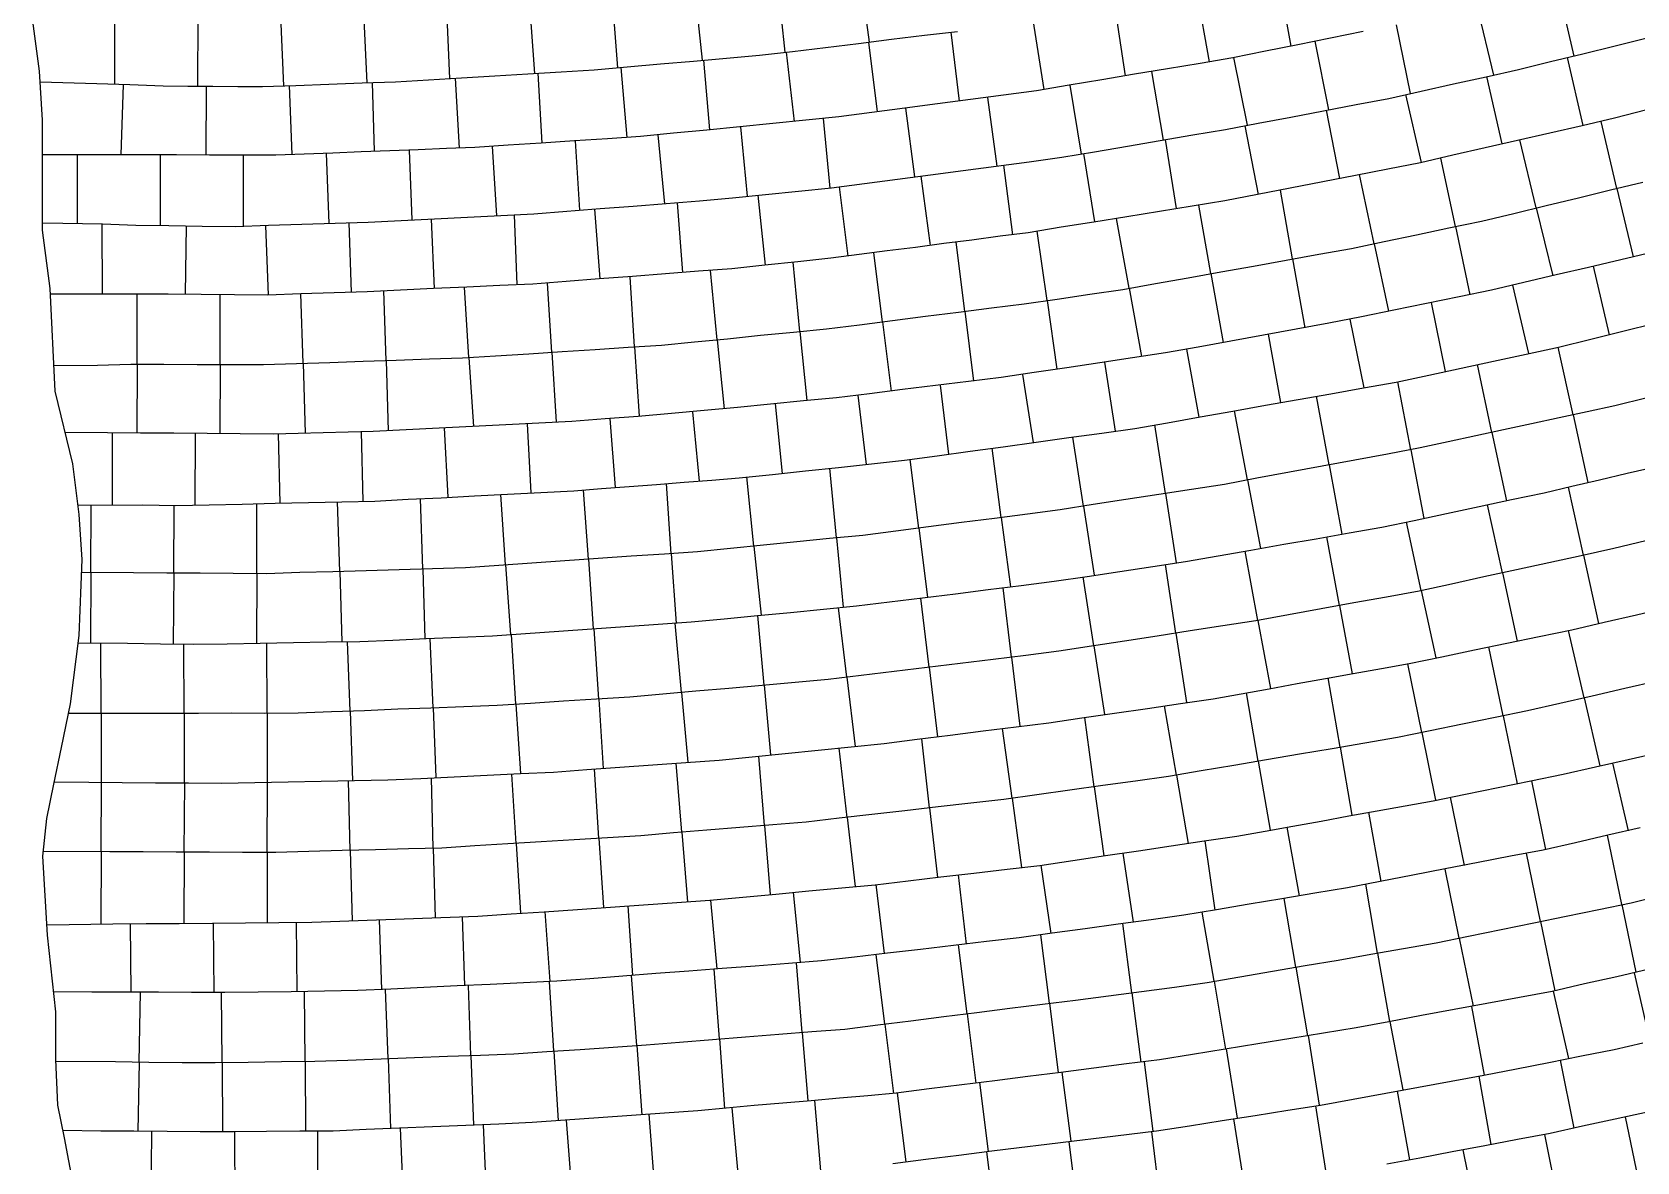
# Model space of a CAD drawing. Extents: x 720124 to 720679, y 1579628 to 1580856.
# Drawn here: x 720171.5 to 720268.1, y 1580254.6 to 1580322.6 of the extents above; entities that cross this region are included whole.
import ezdxf

# ---------------------------------------------------------------- set-up
doc = ezdxf.new("R2010")
doc.units = 0
doc.layers.add('10016_0502_PANTES', color=7, linetype='Continuous')
doc.layers.add('AGROCAD PLL', color=7, linetype='Continuous')
doc.layers.add('GT01-0010016-0502', color=30, linetype='Continuous', lineweight=25)

msp = doc.modelspace()

# ---------------------------------------------------------------- linework, layer by layer
at = {"layer": '10016_0502_PANTES'}
msp.add_lwpolyline([(720173.945, 1580253.29), (720173.428, 1580256.045), (720173.033, 1580258.02), (720172.903, 1580260.762), (720172.903, 1580263.638), (720172.408, 1580268.259), (720172.128, 1580273.021), (720172.365, 1580275.272), (720172.778, 1580277.341), (720173.255, 1580279.563), (720173.779, 1580282.184), (720174.316, 1580286.304), (720174.499, 1580290.875), (720174.305, 1580293.59), (720173.926, 1580296.623), (720172.868, 1580301.005), (720172.566, 1580307.191), (720172.109, 1580310.697), (720172.109, 1580313.483), (720172.109, 1580317.321), (720171.925, 1580320.267), (720171.474, 1580323.574)], dxfattribs=at)
at = {"layer": 'AGROCAD PLL', "color": 3, "true_color": 0x00ff00}
for points in [[(720216.369, 1580325.613), (720216.805, 1580321.404)], [(720221.338, 1580326.171), (720221.884, 1580322.019)], [(720246.542, 1580325.879), (720247.296, 1580321.777)], [(720206.415, 1580324.669), (720206.731, 1580320.47)], [(720211.396, 1580325.099), (720211.826, 1580320.923)], [(720241.622, 1580324.989), (720242.382, 1580320.832)], [(720263.391, 1580325.274), (720264.333, 1580321.182)], [(720181.447, 1580323.586), (720181.437, 1580319.367)], [(720186.446, 1580323.588), (720186.616, 1580319.389)], [(720191.441, 1580323.803), (720191.639, 1580319.571)], [(720196.437, 1580324.025), (720196.606, 1580319.826)], [(720201.429, 1580324.293), (720201.742, 1580320.138)], [(720236.699, 1580324.112), (720237.315, 1580319.985)], [(720258.525, 1580324.125), (720259.495, 1580320.034)], [(720226.812, 1580322.619), (720227.312, 1580318.466)], [(720231.757, 1580323.357), (720232.406, 1580319.162)], [(720253.642, 1580323.05), (720254.471, 1580318.922)], [(720221.848, 1580322.015), (720222.377, 1580317.817)], [(720248.74, 1580322.067), (720249.566, 1580317.95)], [(720211.909, 1580320.93), (720212.271, 1580316.739)], [(720216.885, 1580321.414), (720217.386, 1580317.247)], [(720243.838, 1580321.083), (720244.655, 1580317.01)], [(720264.901, 1580317), (720263.959, 1580321.092)], [(720196.949, 1580319.846), (720197.196, 1580315.643)], [(720201.94, 1580320.15), (720202.187, 1580315.942)], [(720206.928, 1580320.487), (720207.292, 1580316.276)], [(720238.907, 1580320.252), (720239.593, 1580316.119)], [(720260.026, 1580315.889), (720259.092, 1580319.946)], [(720186.96, 1580319.402), (720187.112, 1580315.251)], [(720229.031, 1580318.692), (720229.575, 1580314.557)], [(720233.977, 1580319.423), (720234.664, 1580315.279)], [(720255.153, 1580314.768), (720254.21, 1580318.864)], [(720224.074, 1580318.04), (720224.618, 1580313.899)], [(720250.246, 1580313.809), (720249.443, 1580317.927)], [(720214.138, 1580316.922), (720214.547, 1580312.741)], [(720219.113, 1580317.419), (720219.524, 1580313.227)], [(720245.338, 1580312.853), (720244.536, 1580316.987)], [(720266.934, 1580313.208), (720265.981, 1580317.249)], [(720199.185, 1580315.749), (720199.454, 1580311.567)], [(720204.175, 1580316.069), (720204.443, 1580311.896)], [(720209.161, 1580316.436), (720209.568, 1580312.289)], [(720240.413, 1580311.994), (720239.747, 1580316.146)], [(720262.074, 1580312.033), (720261.079, 1580316.131)], [(720179.197, 1580315.227), (720179.187, 1580310.979)], [(720189.195, 1580315.328), (720189.341, 1580311.103)], [(720194.191, 1580315.523), (720194.337, 1580311.313)], [(720235.478, 1580311.193), (720234.822, 1580315.305)], [(720257.202, 1580310.912), (720256.327, 1580315.038)], [(720225.579, 1580309.782), (720225.027, 1580313.955)], [(720230.538, 1580310.423), (720230.011, 1580314.614)], [(720252.309, 1580309.884), (720251.428, 1580314.039)], [(720215.651, 1580308.592), (720215.216, 1580312.806)], [(720220.621, 1580309.14), (720220.098, 1580313.299)], [(720247.394, 1580308.964), (720246.66, 1580313.11)], [(720266.934, 1580313.208), (720267.907, 1580309.083)], [(720266.934, 1580313.208), (720267.907, 1580309.083)], [(720205.686, 1580307.762), (720205.369, 1580311.971)], [(720210.671, 1580308.148), (720210.354, 1580312.352)], [(720242.473, 1580308.079), (720241.742, 1580312.207)], [(720262.074, 1580312.033), (720263.066, 1580307.95)], [(720262.074, 1580312.033), (720263.066, 1580307.95)], [(720175.713, 1580306.841), (720175.699, 1580311.081)], [(720185.712, 1580306.787), (720185.559, 1580310.985)], [(720190.709, 1580306.964), (720190.58, 1580311.146)], [(720195.704, 1580307.185), (720195.528, 1580311.369)], [(720200.699, 1580307.406), (720200.522, 1580311.623)], [(720257.202, 1580310.912), (720258.072, 1580306.808)], [(720257.202, 1580310.912), (720258.072, 1580306.808)], [(720227.648, 1580305.816), (720227.124, 1580309.981)], [(720232.606, 1580306.464), (720232.009, 1580310.629)], [(720222.689, 1580305.18), (720222.168, 1580309.341)], [(720247.394, 1580308.964), (720248.128, 1580304.824)], [(720247.394, 1580308.964), (720248.128, 1580304.824)], [(720252.309, 1580309.884), (720253.17, 1580305.819)], [(720252.309, 1580309.884), (720253.17, 1580305.819)], [(720212.748, 1580304.103), (720212.341, 1580308.274)], [(720217.723, 1580304.6), (720217.315, 1580308.764)], [(720242.473, 1580308.079), (720243.208, 1580303.934)], [(720242.473, 1580308.079), (720243.208, 1580303.934)], [(720265.506, 1580308.524), (720266.459, 1580304.406)], [(720192.791, 1580302.85), (720192.662, 1580307.04)], [(720197.788, 1580303.029), (720197.516, 1580307.261)], [(720202.778, 1580303.349), (720202.511, 1580307.516)], [(720207.767, 1580303.67), (720207.496, 1580307.898)], [(720237.552, 1580307.198), (720238.301, 1580303.096)], [(720237.552, 1580307.198), (720238.301, 1580303.096)], [(720260.64, 1580307.377), (720261.614, 1580303.269)], [(720177.795, 1580302.628), (720177.805, 1580306.848)], [(720182.795, 1580302.617), (720182.805, 1580306.819)], [(720187.794, 1580302.685), (720187.665, 1580306.858)], [(720232.606, 1580306.464), (720233.2, 1580302.326)], [(720232.606, 1580306.464), (720233.2, 1580302.326)], [(720255.749, 1580306.338), (720256.584, 1580302.182)], [(720222.689, 1580305.18), (720223.211, 1580301.014)], [(720222.689, 1580305.18), (720223.211, 1580301.014)], [(720227.648, 1580305.816), (720228.177, 1580301.616)], [(720227.648, 1580305.816), (720228.177, 1580301.616)], [(720250.849, 1580305.344), (720251.68, 1580301.204)], [(720250.849, 1580305.344), (720251.68, 1580301.204)], [(720212.748, 1580304.103), (720213.153, 1580299.95)], [(720212.748, 1580304.103), (720213.153, 1580299.95)], [(720217.723, 1580304.6), (720218.131, 1580300.437)], [(720217.723, 1580304.6), (720218.131, 1580300.437)], [(720245.934, 1580304.431), (720246.667, 1580300.314)], [(720202.778, 1580303.349), (720203.047, 1580299.133)], [(720202.778, 1580303.349), (720203.047, 1580299.133)], [(720207.767, 1580303.67), (720208.036, 1580299.493)], [(720207.767, 1580303.67), (720208.036, 1580299.493)], [(720241.014, 1580303.536), (720241.744, 1580299.44)], [(720264.288, 1580299.584), (720263.393, 1580303.658)], [(720264.288, 1580299.584), (720263.393, 1580303.658)], [(720182.795, 1580302.617), (720182.786, 1580298.447)], [(720182.795, 1580302.617), (720182.786, 1580298.447)], [(720187.794, 1580302.685), (720187.925, 1580298.467)], [(720187.794, 1580302.685), (720187.925, 1580298.467)], [(720192.791, 1580302.85), (720192.922, 1580298.623)], [(720192.791, 1580302.85), (720192.922, 1580298.623)], [(720197.788, 1580303.029), (720198.054, 1580298.884)], [(720197.788, 1580303.029), (720198.054, 1580298.884)], [(720236.076, 1580302.755), (720236.719, 1580298.596)], [(720259.402, 1580298.524), (720258.527, 1580302.607)], [(720259.402, 1580298.524), (720258.527, 1580302.607)], [(720226.173, 1580301.375), (720226.675, 1580297.206)], [(720254.511, 1580297.483), (720253.737, 1580301.571)], [(720254.511, 1580297.483), (720253.737, 1580301.571)], [(720216.237, 1580300.252), (720216.646, 1580296.057)], [(720221.21, 1580300.766), (720221.713, 1580296.592)], [(720249.595, 1580296.574), (720248.837, 1580300.698)], [(720249.595, 1580296.574), (720248.837, 1580300.698)], [(720206.277, 1580299.361), (720206.59, 1580295.205)], [(720211.26, 1580299.769), (720211.646, 1580295.597)], [(720244.679, 1580295.658), (720243.891, 1580299.822)], [(720244.679, 1580295.658), (720243.891, 1580299.822)], [(720264.288, 1580299.584), (720265.183, 1580295.507)], [(720186.301, 1580298.429), (720186.399, 1580294.267)], [(720191.3, 1580298.557), (720191.398, 1580294.374)], [(720196.294, 1580298.791), (720196.515, 1580294.614)], [(720201.288, 1580299.045), (720201.509, 1580294.879)], [(720239.746, 1580294.849), (720239.108, 1580298.973)], [(720239.746, 1580294.849), (720239.108, 1580298.973)], [(720259.402, 1580298.524), (720260.283, 1580294.409)], [(720229.852, 1580293.402), (720229.304, 1580297.567)], [(720229.852, 1580293.402), (720229.304, 1580297.567)], [(720234.804, 1580294.086), (720234.161, 1580298.244)], [(720234.804, 1580294.086), (720234.161, 1580298.244)], [(720254.511, 1580297.483), (720255.294, 1580293.348)], [(720224.893, 1580292.764), (720224.373, 1580296.89)], [(720224.893, 1580292.764), (720224.373, 1580296.89)], [(720249.595, 1580296.574), (720250.362, 1580292.396)], [(720209.974, 1580291.221), (720209.68, 1580295.442)], [(720209.974, 1580291.221), (720209.68, 1580295.442)], [(720214.953, 1580291.672), (720214.522, 1580295.838)], [(720214.953, 1580291.672), (720214.522, 1580295.838)], [(720219.928, 1580292.172), (720219.519, 1580296.362)], [(720219.928, 1580292.172), (720219.519, 1580296.362)], [(720244.679, 1580295.658), (720245.46, 1580291.537)], [(720195.004, 1580290.298), (720194.873, 1580294.534)], [(720195.004, 1580290.298), (720194.873, 1580294.534)], [(720199.997, 1580290.547), (720199.701, 1580294.783)], [(720199.997, 1580290.547), (720199.701, 1580294.783)], [(720204.986, 1580290.884), (720204.694, 1580295.055)], [(720204.986, 1580290.884), (720204.694, 1580295.055)], [(720239.746, 1580294.849), (720240.393, 1580290.663)], [(720264.917, 1580291.131), (720264.024, 1580295.235)], [(720264.917, 1580291.131), (720264.024, 1580295.235)], [(720185.008, 1580290.02), (720185.018, 1580294.234)], [(720185.008, 1580290.02), (720185.018, 1580294.234)], [(720190.006, 1580290.144), (720189.877, 1580294.336)], [(720190.006, 1580290.144), (720189.877, 1580294.336)], [(720234.804, 1580294.086), (720235.449, 1580289.92)], [(720260.033, 1580290.064), (720259.14, 1580294.165)], [(720260.033, 1580290.064), (720259.14, 1580294.165)], [(720224.893, 1580292.764), (720225.417, 1580288.602)], [(720229.852, 1580293.402), (720230.4, 1580289.23)], [(720255.148, 1580288.998), (720254.249, 1580293.128)], [(720255.148, 1580288.998), (720254.249, 1580293.128)], [(720214.953, 1580291.672), (720215.383, 1580287.521)], [(720219.928, 1580292.172), (720220.336, 1580287.996)], [(720250.228, 1580288.103), (720249.469, 1580292.238)], [(720250.228, 1580288.103), (720249.469, 1580292.238)], [(720204.986, 1580290.884), (720205.278, 1580286.7)], [(720209.974, 1580291.221), (720210.266, 1580287.048)], [(720245.31, 1580287.203), (720244.547, 1580291.376)], [(720245.31, 1580287.203), (720244.547, 1580291.376)], [(720264.917, 1580291.131), (720265.814, 1580287.014)], [(720175.009, 1580290.084), (720174.986, 1580285.844)], [(720185.008, 1580290.02), (720184.999, 1580285.839)], [(720190.006, 1580290.144), (720190.137, 1580285.924)], [(720195.004, 1580290.298), (720195.134, 1580286.104)], [(720199.997, 1580290.547), (720200.29, 1580286.351)], [(720235.428, 1580285.673), (720234.789, 1580289.822)], [(720235.428, 1580285.673), (720234.789, 1580289.822)], [(720240.369, 1580286.435), (720239.734, 1580290.561)], [(720240.369, 1580286.435), (720239.734, 1580290.561)], [(720260.033, 1580290.064), (720260.927, 1580285.957)], [(720230.475, 1580284.994), (720229.971, 1580289.175)], [(720230.475, 1580284.994), (720229.971, 1580289.175)], [(720220.549, 1580283.778), (720220.045, 1580287.967)], [(720220.549, 1580283.778), (720220.045, 1580287.967)], [(720225.512, 1580284.385), (720225.01, 1580288.551)], [(720225.512, 1580284.385), (720225.01, 1580288.551)], [(720250.228, 1580288.103), (720250.983, 1580283.997)], [(720205.608, 1580282.466), (720205.335, 1580286.704)], [(720205.608, 1580282.466), (720205.335, 1580286.704)], [(720210.592, 1580282.862), (720210.205, 1580287.043)], [(720210.592, 1580282.862), (720210.205, 1580287.043)], [(720215.572, 1580283.299), (720215.184, 1580287.503)], [(720215.572, 1580283.299), (720215.184, 1580287.503)], [(720245.31, 1580287.203), (720246.059, 1580283.104)], [(720175.629, 1580281.597), (720175.616, 1580285.843)], [(720175.629, 1580281.597), (720175.616, 1580285.843)], [(720180.629, 1580281.602), (720180.615, 1580285.783)], [(720180.629, 1580281.602), (720180.615, 1580285.783)], [(720185.629, 1580281.607), (720185.615, 1580285.849)], [(720185.629, 1580281.607), (720185.615, 1580285.849)], [(720190.626, 1580281.738), (720190.473, 1580285.929)], [(720190.626, 1580281.738), (720190.473, 1580285.929)], [(720195.623, 1580281.933), (720195.447, 1580286.118)], [(720195.623, 1580281.933), (720195.447, 1580286.118)], [(720200.617, 1580282.156), (720200.347, 1580286.355)], [(720200.617, 1580282.156), (720200.347, 1580286.355)], [(720240.369, 1580286.435), (720241.013, 1580282.255)], [(720264.959, 1580282.54), (720264.025, 1580286.597)], [(720264.959, 1580282.54), (720264.025, 1580286.597)], [(720230.475, 1580284.994), (720230.976, 1580280.828)], [(720235.428, 1580285.673), (720236.065, 1580281.534)], [(720260.079, 1580281.451), (720259.222, 1580285.604)], [(720260.079, 1580281.451), (720259.222, 1580285.604)], [(720225.512, 1580284.385), (720226.015, 1580280.204)], [(720255.18, 1580280.452), (720254.347, 1580284.6)], [(720255.18, 1580280.452), (720254.347, 1580284.6)], [(720210.592, 1580282.862), (720210.98, 1580278.662)], [(720215.572, 1580283.299), (720215.96, 1580279.108)], [(720220.549, 1580283.778), (720221.05, 1580279.616)], [(720245.329, 1580278.731), (720244.624, 1580282.845)], [(720245.329, 1580278.731), (720244.624, 1580282.845)], [(720250.259, 1580279.566), (720249.544, 1580283.738)], [(720250.259, 1580279.566), (720249.544, 1580283.738)], [(720195.623, 1580281.933), (720195.799, 1580277.738)], [(720200.617, 1580282.156), (720200.886, 1580277.979)], [(720200.617, 1580282.156), (720200.886, 1580277.979)], [(720205.608, 1580282.466), (720205.876, 1580278.294)], [(720240.401, 1580277.886), (720239.685, 1580282.06)], [(720240.401, 1580277.886), (720239.685, 1580282.06)], [(720264.959, 1580282.54), (720265.902, 1580278.441)], [(720180.629, 1580281.602), (720180.642, 1580277.428)], [(720190.626, 1580281.738), (720190.779, 1580277.557)], [(720235.45, 1580277.189), (720234.879, 1580281.357)], [(720235.45, 1580277.189), (720234.879, 1580281.357)], [(720260.079, 1580281.451), (720260.92, 1580277.376)], [(720225.532, 1580275.918), (720225.057, 1580280.083)], [(720225.532, 1580275.918), (720225.057, 1580280.083)], [(720230.498, 1580276.499), (720229.923, 1580280.696)], [(720230.498, 1580276.499), (720229.923, 1580280.696)], [(720255.18, 1580280.452), (720255.997, 1580276.378)], [(720215.589, 1580274.862), (720215.251, 1580279.038)], [(720215.589, 1580274.862), (720215.251, 1580279.038)], [(720220.565, 1580275.349), (720220.086, 1580279.522)], [(720220.565, 1580275.349), (720220.086, 1580279.522)], [(720250.259, 1580279.566), (720250.962, 1580275.471)], [(720205.62, 1580274.086), (720205.352, 1580278.258)], [(720205.62, 1580274.086), (720205.352, 1580278.258)], [(720210.606, 1580274.448), (720210.27, 1580278.609)], [(720210.606, 1580274.448), (720210.27, 1580278.609)], [(720245.329, 1580278.731), (720246.042, 1580274.577)], [(720266.671, 1580278.618), (720267.608, 1580274.546)], [(720175.642, 1580273.271), (720175.663, 1580277.457)], [(720175.642, 1580273.271), (720175.663, 1580277.457)], [(720180.642, 1580273.256), (720180.674, 1580277.428)], [(720180.642, 1580273.256), (720180.674, 1580277.428)], [(720185.642, 1580273.236), (720185.651, 1580277.462)], [(720185.642, 1580273.236), (720185.651, 1580277.462)], [(720190.64, 1580273.36), (720190.534, 1580277.552)], [(720190.64, 1580273.36), (720190.534, 1580277.552)], [(720195.638, 1580273.487), (720195.531, 1580277.725)], [(720195.638, 1580273.487), (720195.531, 1580277.725)], [(720200.63, 1580273.777), (720200.361, 1580277.954)], [(720200.63, 1580273.777), (720200.361, 1580277.954)], [(720235.45, 1580277.189), (720236.021, 1580273.027)], [(720240.401, 1580277.886), (720241.105, 1580273.782)], [(720261.786, 1580277.55), (720262.641, 1580273.41)], [(720230.498, 1580276.499), (720231.07, 1580272.328)], [(720256.885, 1580276.561), (720257.731, 1580272.459)], [(720220.565, 1580275.349), (720221.043, 1580271.184)], [(720225.532, 1580275.918), (720226.01, 1580271.737)], [(720251.969, 1580275.651), (720252.713, 1580271.492)], [(720210.606, 1580274.448), (720210.944, 1580270.272)], [(720215.589, 1580274.862), (720215.926, 1580270.701)], [(720247.049, 1580274.758), (720247.794, 1580270.62)], [(720185.642, 1580273.236), (720185.632, 1580269.014)], [(720190.64, 1580273.36), (720190.747, 1580269.123)], [(720195.638, 1580273.487), (720195.745, 1580269.3)], [(720200.63, 1580273.777), (720200.9, 1580269.571)], [(720205.62, 1580274.086), (720205.888, 1580269.919)], [(720237.173, 1580273.197), (720237.79, 1580269.035)], [(720242.119, 1580273.932), (720242.716, 1580269.766)], [(720262.335, 1580269.084), (720261.488, 1580273.186)], [(720232.227, 1580272.462), (720232.839, 1580268.356)], [(720222.295, 1580271.3), (720222.795, 1580267.15)], [(720227.261, 1580271.881), (720227.739, 1580267.722)], [(720252.519, 1580267.179), (720251.81, 1580271.316)], [(720212.339, 1580270.371), (720212.72, 1580266.221)], [(720217.317, 1580270.835), (720217.731, 1580266.61)], [(720247.593, 1580266.323), (720246.882, 1580270.468)], [(720202.363, 1580269.673), (720202.657, 1580265.462)], [(720207.351, 1580270.021), (720207.643, 1580265.83)], [(720242.665, 1580265.478), (720241.951, 1580269.639)], [(720267.231, 1580270.096), (720268.077, 1580266.02)], [(720267.231, 1580270.096), (720268.077, 1580266.02)], [(720182.379, 1580268.985), (720182.416, 1580264.799)], [(720187.379, 1580269.029), (720187.416, 1580264.859)], [(720192.377, 1580269.181), (720192.525, 1580264.983)], [(720237.713, 1580264.786), (720237.166, 1580268.95)], [(720227.793, 1580263.529), (720227.272, 1580267.665)], [(720232.754, 1580264.153), (720232.235, 1580268.273)], [(720257.438, 1580268.073), (720258.281, 1580263.988)], [(720257.438, 1580268.073), (720258.281, 1580263.988)], [(720217.858, 1580262.405), (720217.519, 1580266.594)], [(720222.832, 1580262.905), (720222.307, 1580267.091)], [(720252.519, 1580267.179), (720253.227, 1580263.05)], [(720252.519, 1580267.179), (720253.227, 1580263.05)], [(720202.901, 1580261.276), (720202.632, 1580265.461)], [(720207.89, 1580261.613), (720207.572, 1580265.824)], [(720212.874, 1580262.01), (720212.558, 1580266.209)], [(720247.593, 1580266.323), (720248.3, 1580262.204)], [(720247.593, 1580266.323), (720248.3, 1580262.204)], [(720267.964, 1580265.994), (720268.912, 1580261.874)], [(720177.916, 1580260.618), (720177.995, 1580264.82)], [(720182.915, 1580260.601), (720182.878, 1580264.798)], [(720187.915, 1580260.656), (720187.878, 1580264.866)], [(720192.912, 1580260.834), (720192.76, 1580264.993)], [(720197.908, 1580261.016), (720197.754, 1580265.229)], [(720237.713, 1580264.786), (720238.262, 1580260.613)], [(720237.713, 1580264.786), (720238.262, 1580260.613)], [(720263.089, 1580264.883), (720264.021, 1580260.833)], [(720227.793, 1580263.529), (720228.319, 1580259.35)], [(720227.793, 1580263.529), (720228.319, 1580259.35)], [(720232.754, 1580264.153), (720233.28, 1580259.975)], [(720232.754, 1580264.153), (720233.28, 1580259.975)], [(720258.173, 1580263.968), (720258.935, 1580259.823)], [(720222.832, 1580262.905), (720223.355, 1580258.73)], [(720222.832, 1580262.905), (720223.355, 1580258.73)], [(720253.257, 1580263.056), (720254.037, 1580258.937)], [(720207.89, 1580261.613), (720208.204, 1580257.446)], [(720207.89, 1580261.613), (720208.204, 1580257.446)], [(720212.874, 1580262.01), (720213.189, 1580257.829)], [(720212.874, 1580262.01), (720213.189, 1580257.829)], [(720248.329, 1580262.209), (720249.001, 1580258.017)], [(720177.916, 1580260.618), (720177.837, 1580256.447)], [(720177.916, 1580260.618), (720177.837, 1580256.447)], [(720187.915, 1580260.656), (720187.952, 1580256.46)], [(720187.915, 1580260.656), (720187.952, 1580256.46)], [(720192.912, 1580260.834), (720193.065, 1580256.611)], [(720192.912, 1580260.834), (720193.065, 1580256.611)], [(720197.908, 1580261.016), (720198.062, 1580256.821)], [(720197.908, 1580261.016), (720198.062, 1580256.821)], [(720202.901, 1580261.276), (720203.171, 1580257.08)], [(720202.901, 1580261.276), (720203.171, 1580257.08)], [(720238.454, 1580260.638), (720238.983, 1580256.443)], [(720243.394, 1580261.407), (720244.063, 1580257.237)], [(720263.514, 1580260.731), (720264.336, 1580256.635)], [(720182.915, 1580260.601), (720182.952, 1580256.418)], [(720182.915, 1580260.601), (720182.952, 1580256.418)], [(720233.495, 1580260.002), (720234.041, 1580255.849)], [(720258.608, 1580259.765), (720259.341, 1580255.651)], [(720223.573, 1580258.752), (720224.095, 1580254.612)], [(720228.534, 1580259.377), (720229.056, 1580255.237)], [(720253.688, 1580258.873), (720254.447, 1580254.725)], [(720213.613, 1580257.868), (720214.002, 1580253.691)], [(720218.593, 1580258.308), (720218.96, 1580254.075)], [(720248.769, 1580257.981), (720249.412, 1580253.822)], [(720198.649, 1580256.846), (720198.826, 1580252.637)], [(720203.641, 1580257.113), (720203.956, 1580252.935)], [(720208.628, 1580257.478), (720208.943, 1580253.295)], [(720243.83, 1580257.2), (720244.493, 1580253.046)], [(720268.313, 1580253.165), (720267.457, 1580257.313)], [(720183.657, 1580256.425), (720183.694, 1580252.209)], [(720188.657, 1580256.463), (720188.671, 1580252.27)], [(720193.653, 1580256.636), (720193.832, 1580252.398)], [(720233.926, 1580255.835), (720234.441, 1580251.642)], [(720238.89, 1580256.432), (720239.395, 1580252.293)], [(720263.414, 1580252.168), (720262.591, 1580256.265)], [(720228.963, 1580255.226), (720229.492, 1580251.027)], [(720258.513, 1580251.173), (720257.678, 1580255.336)]]:
    msp.add_lwpolyline(points, dxfattribs=at)
at = {"layer": 'AGROCAD PLL', "color": 5, "true_color": 0x0000ff}
for points in [[(720176.447, 1580323.608), (720176.437, 1580319.494)], [(720191.957, 1580319.581), (720192.085, 1580315.444)], [(720181.961, 1580319.364), (720181.937, 1580315.221)], [(720174.197, 1580315.228), (720174.187, 1580311.109)], [(720180.713, 1580306.84), (720180.768, 1580310.958)], [(720177.795, 1580302.628), (720177.786, 1580298.485)], [(720177.795, 1580302.628), (720177.786, 1580298.485)], [(720231.131, 1580302.015), (720231.762, 1580297.914)], [(720175.009, 1580290.084), (720175.03, 1580294.151)], [(720175.009, 1580290.084), (720175.03, 1580294.151)], [(720180.008, 1580290.051), (720180.04, 1580294.122)], [(720180.008, 1580290.051), (720180.04, 1580294.122)], [(720255.148, 1580288.998), (720256.03, 1580284.945)], [(720175.629, 1580281.597), (720175.641, 1580277.457)], [(720185.629, 1580281.607), (720185.642, 1580277.462)], [(720197.373, 1580269.357), (720197.519, 1580265.218)], [(720177.379, 1580268.941), (720177.416, 1580264.821)], [(720242.665, 1580265.478), (720243.364, 1580261.402)], [(720242.665, 1580265.478), (720243.364, 1580261.402)], [(720217.858, 1580262.405), (720218.193, 1580258.273)], [(720217.858, 1580262.405), (720218.193, 1580258.273)]]:
    msp.add_lwpolyline(points, dxfattribs=at)
at = {"layer": 'AGROCAD PLL', "color": 1, "true_color": 0xff0000}
for points in [[(720176.963, 1580319.476), (720176.812, 1580315.225)], [(720184.197, 1580315.216), (720184.187, 1580310.935)], [(720237.552, 1580307.198), (720236.783, 1580311.402)], [(720176.302, 1580298.488), (720176.292, 1580294.158)], [(720181.302, 1580298.459), (720181.268, 1580294.149)], [(720180.008, 1580290.051), (720179.975, 1580285.791)], [(720267.231, 1580270.096), (720266.366, 1580274.267)], [(720175.642, 1580273.271), (720175.62, 1580268.924)], [(720180.642, 1580273.256), (720180.608, 1580268.97)], [(720257.438, 1580268.073), (720256.579, 1580272.236)], [(720262.335, 1580269.084), (720263.197, 1580264.908)], [(720262.335, 1580269.084), (720263.197, 1580264.908)], [(720178.657, 1580256.441), (720178.624, 1580252.181)]]:
    msp.add_lwpolyline(points, dxfattribs=at)
at = {"layer": 'GT01-0010016-0502'}
for points in [[(720171.966, 1580319.635), (720175.366, 1580319.532), (720177.364, 1580319.461), (720179.361, 1580319.379), (720180.861, 1580319.37), (720182.361, 1580319.361), (720183.862, 1580319.352), (720185.362, 1580319.343), (720187.358, 1580319.416), (720189.354, 1580319.489), (720191.361, 1580319.562), (720193.357, 1580319.624), (720195.352, 1580319.752), (720197.348, 1580319.869), (720199.343, 1580319.987), (720201.339, 1580320.115), (720203.334, 1580320.232), (720205.33, 1580320.349), (720207.325, 1580320.522), (720209.32, 1580320.705), (720211.304, 1580320.878), (720213.299, 1580321.05), (720215.295, 1580321.223), (720217.278, 1580321.461), (720219.262, 1580321.7), (720221.246, 1580321.939), (720223.229, 1580322.189), (720225.224, 1580322.428), (720227.207, 1580322.666)], [(720251.642, 1580322.649), (720249.681, 1580322.255), (720247.72, 1580321.862), (720245.76, 1580321.468), (720243.799, 1580321.075), (720241.827, 1580320.737), (720239.855, 1580320.409), (720237.882, 1580320.082), (720235.91, 1580319.744), (720233.938, 1580319.417), (720231.966, 1580319.089), (720229.983, 1580318.817), (720227.999, 1580318.556), (720226.016, 1580318.296), (720224.032, 1580318.035), (720222.049, 1580317.774), (720220.065, 1580317.513), (720218.081, 1580317.318), (720216.086, 1580317.113), (720214.102, 1580316.918), (720212.107, 1580316.723), (720210.112, 1580316.529), (720208.128, 1580316.334), (720206.133, 1580316.195), (720204.137, 1580316.067), (720202.142, 1580315.939), (720200.146, 1580315.81), (720198.151, 1580315.682), (720196.435, 1580315.612), (720194.72, 1580315.541), (720193.015, 1580315.482), (720191.3, 1580315.412), (720189.585, 1580315.341), (720187.869, 1580315.282), (720186.154, 1580315.211), (720184.157, 1580315.216), (720182.16, 1580315.221), (720180.164, 1580315.225), (720178.156, 1580315.23), (720176.16, 1580315.223), (720174.163, 1580315.228), (720172.113, 1580315.232)], [(720172.116, 1580311.148), (720175.721, 1580311.08), (720177.719, 1580310.998), (720179.716, 1580310.972), (720181.723, 1580310.945), (720183.72, 1580310.918), (720185.716, 1580310.991), (720187.712, 1580311.053), (720189.719, 1580311.115), (720191.715, 1580311.188), (720193.711, 1580311.283), (720195.706, 1580311.378), (720197.702, 1580311.484), (720199.698, 1580311.579), (720201.704, 1580311.685), (720203.689, 1580311.835), (720205.684, 1580311.997), (720207.679, 1580312.147), (720209.675, 1580312.297), (720211.67, 1580312.459), (720213.654, 1580312.653), (720215.649, 1580312.848), (720217.644, 1580313.043), (720219.628, 1580313.237), (720221.611, 1580313.498), (720223.595, 1580313.759), (720225.578, 1580314.031), (720227.562, 1580314.292), (720229.545, 1580314.553), (720231.529, 1580314.814), (720233.501, 1580315.086), (720235.474, 1580315.413), (720237.446, 1580315.751), (720239.418, 1580316.089), (720241.39, 1580316.428), (720243.362, 1580316.766), (720245.334, 1580317.137), (720247.294, 1580317.509), (720249.255, 1580317.891), (720251.227, 1580318.263), (720253.188, 1580318.634), (720255.138, 1580319.072), (720257.087, 1580319.499), (720259.048, 1580319.936), (720260.997, 1580320.363), (720262.936, 1580320.845), (720264.885, 1580321.316), (720266.824, 1580321.798), (720268.762, 1580322.279)], [(720268.735, 1580317.941), (720266.797, 1580317.437), (720264.848, 1580316.988), (720262.898, 1580316.539), (720260.949, 1580316.102), (720258.999, 1580315.653), (720257.05, 1580315.204), (720255.1, 1580314.755), (720253.139, 1580314.373), (720251.178, 1580313.991), (720249.217, 1580313.608), (720247.257, 1580313.226), (720245.285, 1580312.843), (720243.324, 1580312.461), (720241.352, 1580312.145), (720239.38, 1580311.828), (720237.407, 1580311.501), (720235.424, 1580311.185), (720233.452, 1580310.869), (720231.48, 1580310.542), (720229.777, 1580310.327), (720228.084, 1580310.102), (720226.381, 1580309.888), (720224.678, 1580309.663), (720222.974, 1580309.449), (720221.282, 1580309.223), (720219.579, 1580309.009), (720217.595, 1580308.793), (720215.6, 1580308.587), (720213.616, 1580308.37), (720211.621, 1580308.22), (720209.625, 1580308.07), (720207.63, 1580307.908), (720205.635, 1580307.758), (720203.64, 1580307.607), (720201.644, 1580307.446), (720199.649, 1580307.362), (720197.653, 1580307.267), (720195.657, 1580307.183), (720193.661, 1580307.088), (720191.665, 1580306.993), (720189.659, 1580306.931), (720187.663, 1580306.858), (720185.667, 1580306.785), (720183.67, 1580306.812), (720181.662, 1580306.828), (720179.665, 1580306.854), (720177.669, 1580306.848), (720175.661, 1580306.841), (720172.586, 1580306.836)], [(720172.796, 1580302.555), (720175.408, 1580302.578), (720177.415, 1580302.629), (720179.411, 1580302.625), (720181.408, 1580302.62), (720183.415, 1580302.615), (720185.412, 1580302.611), (720187.408, 1580302.673), (720189.404, 1580302.735), (720191.411, 1580302.808), (720193.407, 1580302.869), (720195.403, 1580302.942), (720197.399, 1580303.004), (720199.394, 1580303.132), (720201.39, 1580303.26), (720203.396, 1580303.389), (720205.392, 1580303.517), (720207.387, 1580303.645), (720209.383, 1580303.773), (720211.367, 1580303.968), (720213.362, 1580304.163), (720215.346, 1580304.368), (720217.341, 1580304.563), (720219.325, 1580304.757), (720221.308, 1580305.007), (720223.303, 1580305.257), (720225.286, 1580305.518), (720227.27, 1580305.768), (720229.253, 1580306.018), (720231.237, 1580306.268), (720233.21, 1580306.551), (720235.193, 1580306.845), (720237.165, 1580307.128), (720239.137, 1580307.488), (720241.109, 1580307.837), (720243.081, 1580308.187), (720245.042, 1580308.536), (720247.014, 1580308.896), (720248.986, 1580309.246), (720250.947, 1580309.595), (720252.908, 1580310.011), (720254.868, 1580310.415), (720256.818, 1580310.831), (720258.779, 1580311.246), (720260.728, 1580311.706), (720262.667, 1580312.177), (720264.616, 1580312.648), (720266.555, 1580313.119), (720268.504, 1580313.579)], [(720269.113, 1580309.367), (720267.164, 1580308.908), (720265.225, 1580308.459), (720263.275, 1580307.999), (720261.326, 1580307.539), (720259.387, 1580307.08), (720257.427, 1580306.675), (720255.466, 1580306.282), (720253.505, 1580305.888), (720251.545, 1580305.483), (720249.584, 1580305.09), (720247.612, 1580304.729), (720245.651, 1580304.38), (720243.679, 1580304.02), (720241.707, 1580303.659), (720239.746, 1580303.31), (720237.763, 1580303.016), (720235.79, 1580302.711), (720233.807, 1580302.417), (720231.835, 1580302.123), (720229.852, 1580301.818), (720227.868, 1580301.579), (720225.884, 1580301.34), (720223.9, 1580301.101), (720221.917, 1580300.851), (720219.933, 1580300.613), (720217.938, 1580300.418), (720215.943, 1580300.223), (720213.959, 1580300.029), (720211.964, 1580299.834), (720209.98, 1580299.651), (720207.985, 1580299.489), (720205.99, 1580299.339), (720203.994, 1580299.178), (720201.999, 1580299.083), (720200.003, 1580298.976), (720198.007, 1580298.881), (720196.001, 1580298.775), (720194.005, 1580298.68), (720192.009, 1580298.574), (720190.509, 1580298.539), (720189.01, 1580298.492), (720187.51, 1580298.457), (720186.01, 1580298.422), (720184.013, 1580298.437), (720182.016, 1580298.453), (720180.009, 1580298.469), (720178.012, 1580298.484), (720176.016, 1580298.489), (720173.468, 1580298.511)], [(720174.241, 1580294.146), (720178.126, 1580294.169), (720180.123, 1580294.12), (720182.13, 1580294.171), (720184.126, 1580294.211), (720186.122, 1580294.262), (720188.129, 1580294.301), (720190.125, 1580294.341), (720192.122, 1580294.392), (720194.117, 1580294.498), (720196.113, 1580294.593), (720198.119, 1580294.699), (720200.115, 1580294.805), (720202.111, 1580294.911), (720204.107, 1580295.006), (720205.767, 1580295.143), (720207.428, 1580295.268), (720209.089, 1580295.393), (720210.75, 1580295.53), (720212.411, 1580295.655), (720214.072, 1580295.791), (720216.067, 1580295.997), (720218.051, 1580296.203), (720220.046, 1580296.419), (720222.03, 1580296.625), (720224.024, 1580296.842), (720225.997, 1580297.113), (720227.98, 1580297.385), (720229.964, 1580297.657), (720231.947, 1580297.94), (720233.93, 1580298.212), (720235.903, 1580298.484), (720237.887, 1580298.756), (720239.858, 1580299.106), (720241.83, 1580299.455), (720243.792, 1580299.804), (720245.764, 1580300.154), (720247.735, 1580300.503), (720249.707, 1580300.852), (720251.669, 1580301.202), (720253.641, 1580301.551), (720255.601, 1580301.967), (720257.551, 1580302.393), (720259.501, 1580302.82), (720261.461, 1580303.236), (720263.411, 1580303.662), (720265.36, 1580304.133), (720267.298, 1580304.615), (720269.237, 1580305.097)], [(720268.748, 1580300.61), (720266.809, 1580300.129), (720265.139, 1580299.771), (720263.459, 1580299.402), (720261.789, 1580299.044), (720260.109, 1580298.675), (720258.439, 1580298.317), (720256.759, 1580297.948), (720255.078, 1580297.591), (720253.117, 1580297.219), (720251.146, 1580296.859), (720249.185, 1580296.499), (720247.213, 1580296.127), (720245.252, 1580295.767), (720243.291, 1580295.395), (720241.308, 1580295.09), (720239.335, 1580294.785), (720237.352, 1580294.48), (720235.38, 1580294.175), (720233.407, 1580293.87), (720231.424, 1580293.609), (720229.44, 1580293.348), (720227.457, 1580293.098), (720225.473, 1580292.837), (720223.49, 1580292.587), (720221.506, 1580292.326), (720219.511, 1580292.132), (720217.527, 1580291.926), (720215.532, 1580291.731), (720213.548, 1580291.526), (720211.553, 1580291.331), (720209.558, 1580291.192), (720207.563, 1580291.064), (720205.567, 1580290.925), (720203.572, 1580290.785), (720201.576, 1580290.657), (720199.581, 1580290.518), (720197.585, 1580290.378), (720195.589, 1580290.317), (720193.593, 1580290.255), (720191.587, 1580290.193), (720189.59, 1580290.131), (720187.594, 1580290.08), (720185.598, 1580290.018), (720183.591, 1580290.023), (720181.594, 1580290.039), (720179.597, 1580290.054), (720177.59, 1580290.07), (720174.471, 1580290.087)], [(720174.26, 1580285.846), (720177.217, 1580285.839), (720179.214, 1580285.801), (720181.221, 1580285.775), (720183.218, 1580285.803), (720185.214, 1580285.843), (720187.21, 1580285.872), (720189.217, 1580285.911), (720191.214, 1580285.94), (720193.21, 1580286.024), (720195.216, 1580286.108), (720197.212, 1580286.192), (720199.208, 1580286.276), (720201.203, 1580286.415), (720203.199, 1580286.554), (720205.194, 1580286.694), (720207.19, 1580286.833), (720209.185, 1580286.972), (720211.18, 1580287.112), (720213.165, 1580287.306), (720215.159, 1580287.501), (720217.154, 1580287.684), (720219.139, 1580287.879), (720221.133, 1580288.073), (720223.117, 1580288.323), (720225.101, 1580288.562), (720227.084, 1580288.812), (720229.068, 1580289.062), (720231.052, 1580289.312), (720233.035, 1580289.561), (720235.018, 1580289.856), (720236.991, 1580290.15), (720238.974, 1580290.444), (720240.946, 1580290.749), (720242.919, 1580291.087), (720244.89, 1580291.436), (720246.862, 1580291.786), (720248.824, 1580292.124), (720250.796, 1580292.473), (720252.768, 1580292.823), (720254.728, 1580293.227), (720256.678, 1580293.643), (720258.639, 1580294.058), (720260.588, 1580294.474), (720262.549, 1580294.89), (720264.218, 1580295.281), (720265.888, 1580295.672), (720267.557, 1580296.063), (720269.227, 1580296.453)], [(720268.683, 1580292), (720266.744, 1580291.529), (720264.784, 1580291.102), (720262.834, 1580290.676), (720260.885, 1580290.249), (720258.924, 1580289.822), (720256.974, 1580289.396), (720255.014, 1580288.969), (720253.053, 1580288.609), (720251.081, 1580288.259), (720249.12, 1580287.899), (720247.148, 1580287.539), (720245.176, 1580287.178), (720243.204, 1580286.873), (720241.231, 1580286.568), (720239.248, 1580286.263), (720237.276, 1580285.958), (720235.293, 1580285.653), (720233.321, 1580285.347), (720231.337, 1580285.098), (720229.353, 1580284.859), (720227.37, 1580284.609), (720225.386, 1580284.37), (720223.391, 1580284.131), (720221.408, 1580283.881), (720219.424, 1580283.643), (720217.429, 1580283.47), (720215.445, 1580283.287), (720213.45, 1580283.114), (720211.455, 1580282.942), (720209.47, 1580282.758), (720207.475, 1580282.586), (720205.48, 1580282.458), (720203.484, 1580282.34), (720201.489, 1580282.212), (720199.493, 1580282.084), (720197.486, 1580282.011), (720195.491, 1580281.927), (720193.495, 1580281.854), (720191.499, 1580281.77), (720189.503, 1580281.697), (720187.496, 1580281.613), (720185.499, 1580281.607), (720183.503, 1580281.611), (720181.495, 1580281.605), (720179.499, 1580281.598), (720177.502, 1580281.603), (720173.671, 1580281.591)], [(720172.811, 1580277.478), (720174.895, 1580277.463), (720176.891, 1580277.447), (720178.899, 1580277.432), (720180.895, 1580277.427), (720182.892, 1580277.412), (720184.899, 1580277.451), (720186.896, 1580277.48), (720188.892, 1580277.52), (720190.899, 1580277.56), (720192.895, 1580277.599), (720194.891, 1580277.694), (720196.887, 1580277.789), (720198.883, 1580277.884), (720200.889, 1580277.979), (720202.885, 1580278.074), (720204.88, 1580278.225), (720206.876, 1580278.364), (720208.86, 1580278.503), (720210.855, 1580278.654), (720212.851, 1580278.793), (720214.846, 1580278.999), (720216.83, 1580279.193), (720218.825, 1580279.399), (720220.819, 1580279.593), (720222.804, 1580279.788), (720224.787, 1580280.049), (720226.771, 1580280.299), (720228.754, 1580280.549), (720230.738, 1580280.798), (720232.722, 1580281.048), (720234.705, 1580281.331), (720236.677, 1580281.625), (720238.661, 1580281.908), (720240.644, 1580282.202), (720242.616, 1580282.485), (720244.308, 1580282.788), (720245.989, 1580283.091), (720247.681, 1580283.404), (720249.373, 1580283.707), (720251.054, 1580284.009), (720252.745, 1580284.312), (720254.426, 1580284.615), (720256.387, 1580285.019), (720258.348, 1580285.424), (720260.308, 1580285.828), (720262.258, 1580286.233), (720264.219, 1580286.637), (720266.168, 1580287.097), (720268.118, 1580287.546), (720270.067, 1580287.995)], [(720269.351, 1580283.551), (720267.401, 1580283.102), (720265.452, 1580282.653), (720263.502, 1580282.204), (720261.553, 1580281.756), (720259.592, 1580281.351), (720257.642, 1580280.958), (720255.682, 1580280.553), (720253.721, 1580280.159), (720251.749, 1580279.821), (720249.777, 1580279.483), (720247.805, 1580279.145), (720245.833, 1580278.817), (720243.86, 1580278.479), (720241.888, 1580278.141), (720239.916, 1580277.803), (720237.933, 1580277.531), (720235.96, 1580277.259), (720233.977, 1580276.987), (720231.994, 1580276.704), (720230.01, 1580276.432), (720228.026, 1580276.204), (720226.042, 1580275.976), (720224.048, 1580275.748), (720222.064, 1580275.521), (720220.08, 1580275.293), (720218.096, 1580275.065), (720216.101, 1580274.904), (720214.106, 1580274.742), (720212.111, 1580274.57), (720210.116, 1580274.409), (720208.131, 1580274.236), (720206.125, 1580274.119), (720204.13, 1580273.991), (720202.134, 1580273.874), (720200.139, 1580273.745), (720198.143, 1580273.628), (720196.147, 1580273.5), (720194.151, 1580273.449), (720192.155, 1580273.398), (720190.148, 1580273.348), (720188.152, 1580273.286), (720186.156, 1580273.235), (720184.148, 1580273.239), (720182.152, 1580273.244), (720180.155, 1580273.26), (720178.158, 1580273.264), (720176.151, 1580273.269), (720172.158, 1580273.289)], [(720172.38, 1580268.886), (720176.34, 1580268.932), (720178.337, 1580268.95), (720180.333, 1580268.967), (720182.34, 1580268.985), (720184.337, 1580269.003), (720186.333, 1580269.02), (720188.33, 1580269.038), (720190.002, 1580269.097), (720191.664, 1580269.156), (720193.336, 1580269.214), (720194.997, 1580269.273), (720196.659, 1580269.332), (720198.331, 1580269.391), (720200.327, 1580269.53), (720202.322, 1580269.67), (720204.317, 1580269.809), (720206.313, 1580269.948), (720208.308, 1580270.088), (720210.304, 1580270.227), (720212.288, 1580270.366), (720214.283, 1580270.55), (720216.278, 1580270.733), (720218.262, 1580270.928), (720220.257, 1580271.111), (720222.252, 1580271.295), (720224.236, 1580271.534), (720226.22, 1580271.761), (720228.204, 1580271.989), (720230.198, 1580272.228), (720232.182, 1580272.456), (720234.154, 1580272.75), (720236.138, 1580273.044), (720238.121, 1580273.338), (720240.093, 1580273.632), (720242.077, 1580273.926), (720244.049, 1580274.209), (720245.741, 1580274.523), (720247.422, 1580274.825), (720249.114, 1580275.128), (720250.794, 1580275.441), (720252.486, 1580275.744), (720254.178, 1580276.047), (720255.859, 1580276.349), (720257.82, 1580276.754), (720259.78, 1580277.147), (720261.741, 1580277.541), (720263.702, 1580277.945), (720265.651, 1580278.383), (720267.601, 1580278.832), (720269.55, 1580279.27)], [(720268.339, 1580274.71), (720266.389, 1580274.273), (720264.44, 1580273.824), (720262.49, 1580273.375), (720260.529, 1580273.004), (720258.568, 1580272.621), (720256.597, 1580272.239), (720254.636, 1580271.867), (720252.675, 1580271.485), (720250.714, 1580271.103), (720248.731, 1580270.775), (720246.759, 1580270.448), (720244.787, 1580270.121), (720242.815, 1580269.782), (720240.842, 1580269.455), (720238.87, 1580269.183), (720236.886, 1580268.911), (720234.903, 1580268.639), (720232.919, 1580268.367), (720230.936, 1580268.095), (720228.952, 1580267.868), (720226.968, 1580267.629), (720224.985, 1580267.401), (720222.99, 1580267.173), (720221.006, 1580266.935), (720219.023, 1580266.707), (720217.027, 1580266.557), (720215.032, 1580266.395), (720213.037, 1580266.245), (720211.041, 1580266.094), (720209.046, 1580265.944), (720207.062, 1580265.783), (720205.066, 1580265.632), (720203.071, 1580265.482), (720201.075, 1580265.387), (720199.069, 1580265.292), (720197.073, 1580265.197), (720195.077, 1580265.102), (720193.082, 1580265.007), (720191.086, 1580264.923), (720189.079, 1580264.883), (720187.082, 1580264.854), (720185.086, 1580264.826), (720183.089, 1580264.797), (720181.082, 1580264.802), (720179.085, 1580264.817), (720177.089, 1580264.822), (720175.081, 1580264.826), (720172.782, 1580264.839)], [(720172.916, 1580260.668), (720176.499, 1580260.645), (720178.507, 1580260.607), (720180.504, 1580260.58), (720182.5, 1580260.598), (720184.497, 1580260.615), (720186.504, 1580260.644), (720188.501, 1580260.662), (720190.497, 1580260.734), (720192.492, 1580260.818), (720194.499, 1580260.891), (720196.495, 1580260.964), (720198.491, 1580261.037), (720200.487, 1580261.121), (720202.482, 1580261.249), (720204.478, 1580261.378), (720206.473, 1580261.506), (720208.469, 1580261.656), (720210.464, 1580261.818), (720212.459, 1580261.979), (720214.454, 1580262.129), (720216.45, 1580262.291), (720218.445, 1580262.452), (720220.429, 1580262.602), (720222.413, 1580262.852), (720224.407, 1580263.102), (720226.391, 1580263.352), (720228.375, 1580263.602), (720230.358, 1580263.852), (720232.342, 1580264.102), (720234.325, 1580264.351), (720236.309, 1580264.601), (720238.293, 1580264.862), (720240.276, 1580265.134), (720242.249, 1580265.406), (720244.221, 1580265.744), (720246.193, 1580266.083), (720248.165, 1580266.421), (720250.137, 1580266.759), (720252.109, 1580267.109), (720254.081, 1580267.447), (720256.042, 1580267.785), (720258.003, 1580268.19), (720259.963, 1580268.594), (720261.924, 1580268.999), (720263.885, 1580269.403), (720265.846, 1580269.808), (720267.795, 1580270.212), (720269.745, 1580270.683)], [(720268.878, 1580266.205), (720266.928, 1580265.756), (720264.978, 1580265.318), (720263.029, 1580264.87), (720261.068, 1580264.509), (720259.096, 1580264.138), (720257.135, 1580263.777), (720255.163, 1580263.417), (720253.202, 1580263.046), (720251.23, 1580262.685), (720249.258, 1580262.358), (720247.286, 1580262.042), (720245.314, 1580261.715), (720243.342, 1580261.398), (720241.369, 1580261.071), (720239.386, 1580260.755), (720237.403, 1580260.505), (720235.419, 1580260.255), (720233.436, 1580259.994), (720231.452, 1580259.745), (720229.468, 1580259.495), (720227.485, 1580259.245), (720225.501, 1580258.995), (720223.517, 1580258.745), (720221.814, 1580258.586), (720220.099, 1580258.438), (720218.395, 1580258.291), (720216.691, 1580258.143), (720214.976, 1580257.995), (720213.273, 1580257.836), (720211.569, 1580257.688), (720209.573, 1580257.549), (720207.578, 1580257.399), (720205.583, 1580257.259), (720203.587, 1580257.109), (720201.592, 1580256.97), (720199.596, 1580256.886), (720197.6, 1580256.802), (720195.594, 1580256.718), (720193.598, 1580256.634), (720191.602, 1580256.55), (720189.606, 1580256.466), (720187.599, 1580256.459), (720185.602, 1580256.442), (720183.606, 1580256.424), (720181.598, 1580256.407), (720179.602, 1580256.433), (720177.605, 1580256.449), (720175.608, 1580256.465), (720173.341, 1580256.489)], [(720223.328, 1580254.516), (720225.312, 1580254.766), (720227.295, 1580255.016), (720229.279, 1580255.265), (720230.928, 1580255.468), (720232.589, 1580255.671), (720234.238, 1580255.873), (720235.898, 1580256.076), (720237.548, 1580256.268), (720239.208, 1580256.471), (720241.18, 1580256.787), (720243.153, 1580257.092), (720245.136, 1580257.408), (720247.108, 1580257.724), (720249.08, 1580258.029), (720251.052, 1580258.39), (720253.013, 1580258.75), (720254.985, 1580259.11), (720256.957, 1580259.471), (720258.918, 1580259.82), (720260.879, 1580260.214), (720262.84, 1580260.596), (720264.801, 1580260.99), (720266.772, 1580261.372), (720268.496, 1580261.775)], [(720268.781, 1580257.594), (720266.82, 1580257.178), (720264.87, 1580256.752), (720262.91, 1580256.325), (720260.949, 1580255.954), (720258.977, 1580255.582), (720257.016, 1580255.211), (720255.055, 1580254.839), (720253.083, 1580254.468)]]:
    msp.add_lwpolyline(points, dxfattribs=at)

doc.saveas('drawing.dxf')
